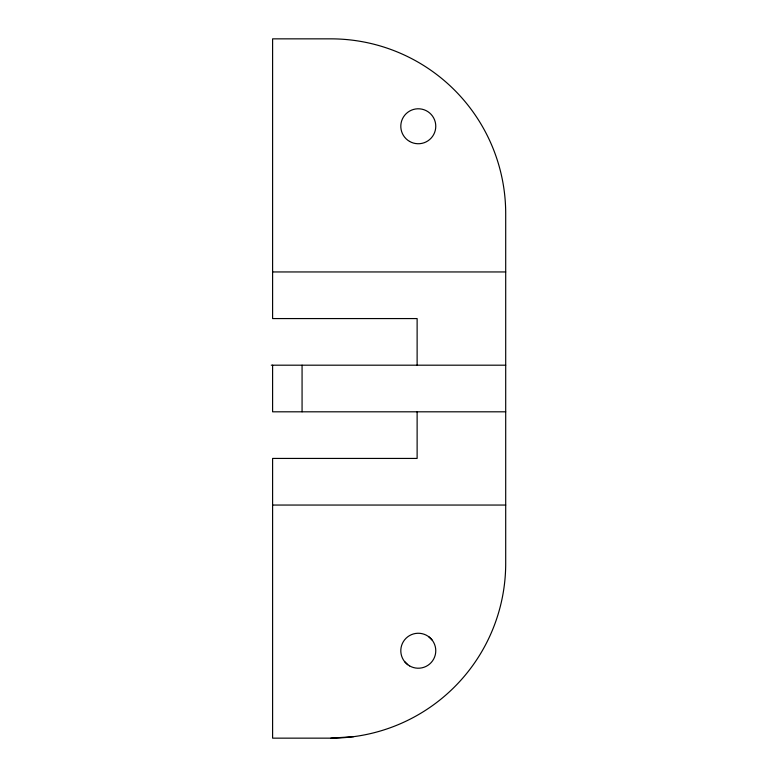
<?xml version="1.0" encoding="UTF-8"?>
<svg xmlns="http://www.w3.org/2000/svg" width="777" height="777" viewBox="0 0 777 777"><rect width="100%" height="100%" fill="white"/><g stroke="black" fill="none" stroke-linecap="round" stroke-linejoin="round"><path stroke-width="1.17" d="M353.7 736.654L330.973 738.15L272.601 738.15L272.601 458.43L417.123 458.43L417.123 411.81M272.601 271.95L505.701 271.95M271.299 365.19L505.701 365.19M505.701 411.81L272.601 411.81L272.601 365.19M272.601 505.05L505.701 505.05M428.807 636.771L432.061 639.966M404.516 661.509L407.779 664.704M417.123 365.19L417.123 318.57L272.601 318.57L272.601 38.85L330.876 38.85A174.825 174.825 0 0 1 505.701 213.675L505.701 563.325A174.825 174.825 0 0 1 330.876 738.15M302.068 365.19L302.068 411.81M409.547 141.404A17.482 17.482 0 0 0 435.771 126.262A17.482 17.482 0 0 0 409.547 111.121A17.482 17.482 0 0 0 409.547 141.404M409.547 665.879A17.482 17.482 0 0 0 435.771 650.737A17.482 17.482 0 0 0 409.547 635.596A17.482 17.482 0 0 0 409.547 665.879"/></g></svg>
